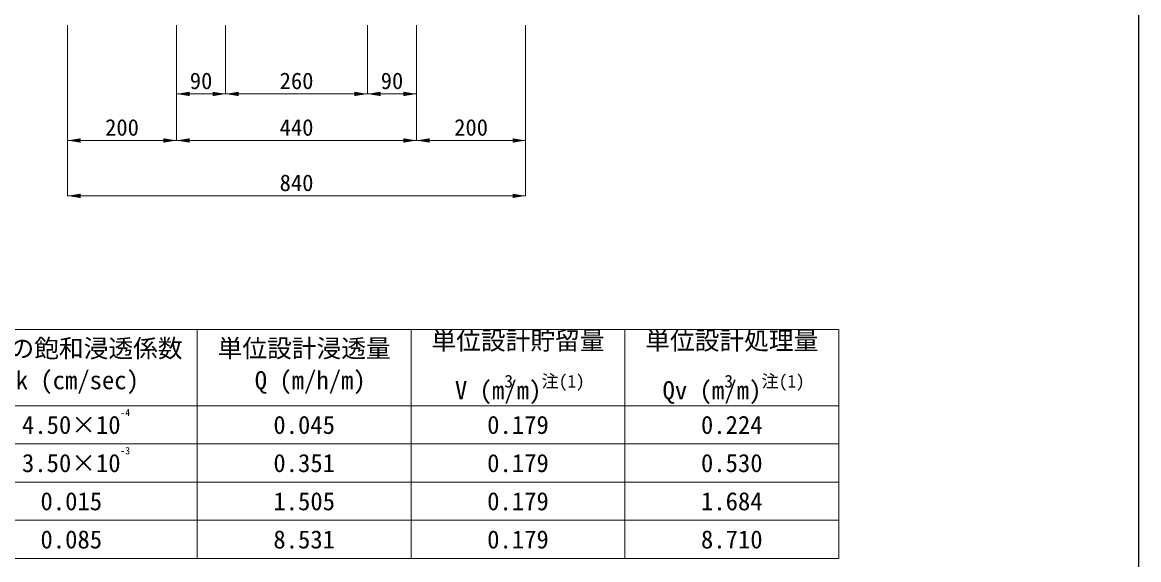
# Model space of a CAD drawing. Units: millimetres at full size. Extents: x -1384 to 16426, y -20408 to -2620.
# Drawn here: x 7018 to 9065, y -17160 to -16175 of the extents above; entities that cross this region are included whole.
import ezdxf
from ezdxf.enums import TextEntityAlignment as Align

# ---------------------------------------------------------------- set-up
doc = ezdxf.new("R2010")
doc.units = ezdxf.units.MM
doc.header["$LTSCALE"] = 25
for name, color, linetype, lineweight in [('TITLE', 7, 'Continuous', 13), ('寸法線', 7, 'Continuous', 9), ('枠', 5, 'Continuous', 25)]:
    doc.layers.add(name, color=color, linetype=linetype, lineweight=lineweight)
doc.styles.add('ＭＳ ゴシック', font='')
doc.styles.get('ＭＳ ゴシック').set_extended_font_data('MS Gothic')

# ---------------------------------------------------------------- blocks, each defined once
blk = doc.blocks.new('filled_arrow')
at = {"color": 0, "linetype": 'Continuous', "lineweight": -2}
blk.add_solid([(7.5, 1.25), (0, 0), (7.5, -1.25)], dxfattribs=at)

msp = doc.modelspace()

# ---------------------------------------------------------------- linework, layer by layer
at = {"layer": 'TITLE'}
for p, q in [((7339.2, -16737.81), (7339.2, -17157.81)), ((7731.2, -16737.81), (7731.2, -17157.81)), ((8123.2, -16737.81), (8123.2, -17157.81)), ((6527.2, -16877.81), (8515.2, -16877.81)), ((6527.2, -16947.81), (8515.2, -16947.81)), ((6527.2, -17017.81), (8515.2, -17017.81)), ((6527.2, -17087.81), (8515.2, -17087.81))]:
    msp.add_line(p, q, dxfattribs=at)
msp.add_lwpolyline([(6527.2, -16737.81), (8515.2, -16737.81), (8515.2, -17157.81), (6527.2, -17157.81)], close=True, dxfattribs=at)
at = {"layer": '寸法線'}
for p, q in [((7101.2, -16179.9), (7101.2, -16391.58)), ((7101.2, -16179.9), (7101.2, -16493.09)), ((7301.2, -16179.9), (7301.2, -16306.23)), ((7301.2, -16179.9), (7301.2, -16391.58)), ((7301.2, -16179.9), (7301.2, -16391.58)), ((7391.2, -16179.9), (7391.2, -16306.23)), ((7391.2, -16179.9), (7391.2, -16306.23)), ((7651.2, -16179.9), (7651.2, -16306.23)), ((7651.2, -16179.9), (7651.2, -16306.23)), ((7741.2, -16179.9), (7741.2, -16306.23)), ((7741.2, -16179.9), (7741.2, -16391.58)), ((7741.2, -16179.9), (7741.2, -16391.58)), ((7941.2, -16179.9), (7941.2, -16391.58)), ((7941.2, -16179.9), (7941.2, -16493.09)), ((7301.2, -16306.23), (7391.2, -16306.23)), ((7391.2, -16306.23), (7651.2, -16306.23)), ((7651.2, -16306.23), (7741.2, -16306.23)), ((7101.2, -16391.58), (7301.2, -16391.58)), ((7301.2, -16391.58), (7741.2, -16391.58)), ((7741.2, -16391.58), (7941.2, -16391.58)), ((7101.2, -16493.09), (7941.2, -16493.09))]:
    msp.add_line(p, q, dxfattribs=at)
at = {"layer": '枠'}
msp.add_line((9065.19, -18321.16), (9065.19, -13841.16), dxfattribs=at)

# ---------------------------------------------------------------- block references
at = {"layer": '寸法線', "xscale": 3.2, "yscale": 3.2}
for p in [(7301.2, -16306.23), (7391.2, -16306.23), (7651.2, -16306.23), (7101.2, -16391.58), (7301.2, -16391.58), (7741.2, -16391.58), (7101.2, -16493.09)]:
    msp.add_blockref('filled_arrow', p, dxfattribs=at)
at = {"layer": '寸法線', "xscale": 3.2, "yscale": 3.2, "rotation": 180}
for p in [(7391.2, -16306.23), (7651.2, -16306.23), (7741.2, -16306.23), (7301.2, -16391.58), (7741.2, -16391.58), (7941.2, -16391.58), (7941.2, -16493.09)]:
    msp.add_blockref('filled_arrow', p, dxfattribs=at)

# ---------------------------------------------------------------- texts
at = {"layer": 'TITLE', "style": 'ＭＳ ゴシック'}
for s, height, p in [('単位設計貯留量', 33.23, (7768.56, -16785.04)), ('単位設計処理量', 33.23, (8160.56, -16785.04)), ('3', 23.26, (7902.27, -16851.41)), ('注(1)', 23.26, (7970.25, -16851.41)), ('3', 23.26, (8305.6, -16851.41)), ('注(1)', 23.26, (8373.59, -16851.41)), (' V (m', 33.23, (7788.95, -16875.91)), ('/m)', 33.23, (7902.27, -16875.91)), (' Qv (m', 33.23, (8169.62, -16875.91)), ('/m)', 33.23, (8305.6, -16875.91))]:
    msp.add_text(s, height=height, dxfattribs=at).set_placement(p, align=Align.BOTTOM_LEFT)
for s, p in [('土壌の飽和浸透係数', (6904.23, -16755.98)), ('単位設計浸透量', (7376.56, -16755.98)), (' k (cm/sec)', (6983.55, -16814.32)), (' Q (m/h/m)', (7421.88, -16814.32))]:
    msp.add_text(s, height=33.23, dxfattribs=at).set_placement(p, align=Align.TOP_LEFT)
for s, height, p in [('-4', 13.29, (7207.06, -16890.18)), ('4.50×10', 33.23, (7108.2, -16912.81)), ('0.045', 33.23, (7535.2, -16912.81)), ('0.179', 33.23, (7927.2, -16912.81)), ('0.224', 33.23, (8319.2, -16912.81)), ('3.50×10', 33.23, (7108.2, -16982.81)), ('-3', 13.29, (7207.06, -16960.18)), ('0.351', 33.23, (7535.2, -16982.81)), ('0.179', 33.23, (7927.2, -16982.81)), ('0.530', 33.23, (8319.2, -16982.81)), ('0.015', 33.23, (7108.2, -17052.81)), ('1.505', 33.23, (7535.2, -17052.81)), ('0.179', 33.23, (7927.2, -17052.81)), ('1.684', 33.23, (8319.2, -17052.81)), ('0.085', 33.23, (7108.2, -17122.81)), ('8.531', 33.23, (7535.2, -17122.81)), ('0.179', 33.23, (7927.2, -17122.81)), ('8.710', 33.23, (8319.2, -17122.81))]:
    msp.add_text(s, height=height, dxfattribs=at).set_placement(p, align=Align.MIDDLE_CENTER)
at = {"layer": '寸法線', "style": 'ＭＳ ゴシック'}
for s, p in [('90', (7346.2, -16282.23)), ('260', (7521.2, -16282.23)), ('90', (7696.2, -16282.23)), ('200', (7201.2, -16367.58)), ('440', (7521.2, -16367.58)), ('200', (7841.2, -16367.58)), ('840', (7521.2, -16469.09))]:
    msp.add_text(s, height=30.38, dxfattribs=at).set_placement(p, align=Align.MIDDLE_CENTER)

doc.saveas('drawing.dxf')
